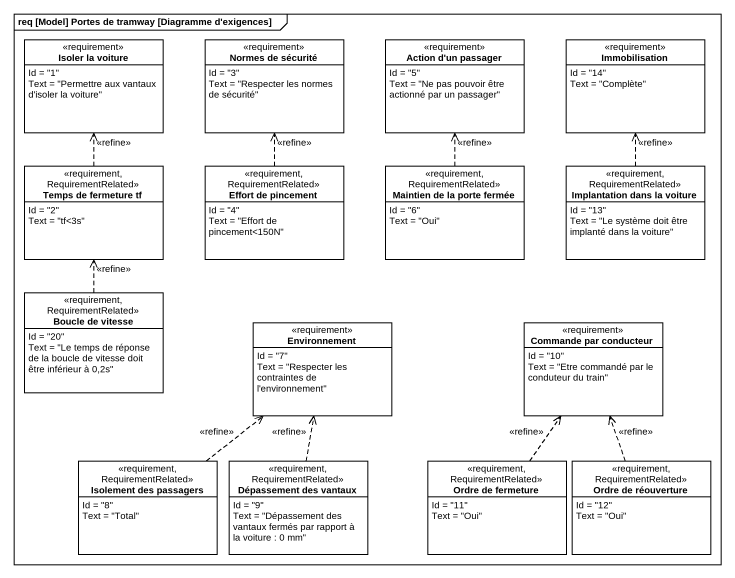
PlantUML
@startuml
mainframe req [Model] Portes de tramway [Diagramme d'exigences]
hide circle
hide empty members
class "Isoler la voiture" as Isoler_la_voiture <<requirement>> {
  Id = "1"
  Text = "Permettre aux vantaux d'isoler la voiture"
}
class "Normes de sécurité" as Normes_de_sécurité <<requirement>> {
  Id = "3"
  Text = "Respecter les normes de sécurité"
}
class "Action d'un passager" as Action_d_un_passager <<requirement>> {
  Id = "5"
  Text = "Ne pas pouvoir être actionné par un passager"
}
class Immobilisation <<requirement>> {
  Id = "14"
  Text = "Complète"
}
class "Temps de fermeture tf" as Temps_de_fermeture_tf <<requirement, RequirementRelated>> {
  Id = "2"
  Text = "tf<3s"
}
class "Effort de pincement" as Effort_de_pincement <<requirement, RequirementRelated>> {
  Id = "4"
  Text = "Effort de pincement<150N"
}
class "Maintien de la porte fermée" as Maintien_de_la_porte_fermée <<requirement, RequirementRelated>> {
  Id = "6"
  Text = "Oui"
}
class "Implantation dans la voiture" as Implantation_dans_la_voiture <<requirement, RequirementRelated>> {
  Id = "13"
  Text = "Le système doit être implanté dans la voiture"
}
class "Boucle de vitesse" as Boucle_de_vitesse <<requirement, RequirementRelated>> {
  Id = "20"
  Text = "Le temps de réponse de la boucle de vitesse doit être inférieur à 0,2s"
}
class Environnement <<requirement>> {
  Id = "7"
  Text = "Respecter les contraintes de l'environnement"
}
class "Commande par conducteur" as Commande_par_conducteur <<requirement>> {
  Id = "10"
  Text = "Etre commandé par le conduteur du train"
}
class "Isolement des passagers" as Isolement_des_passagers <<requirement, RequirementRelated>> {
  Id = "8"
  Text = "Total"
}
class "Dépassement des vantaux" as Dépassement_des_vantaux <<requirement, RequirementRelated>> {
  Id = "9"
  Text = "Dépassement des vantaux fermés par rapport à la voiture : 0 mm"
}
class "Ordre de fermeture" as Ordre_de_fermeture <<requirement, RequirementRelated>> {
  Id = "11"
  Text = "Oui"
}
class "Ordre de réouverture" as Ordre_de_réouverture <<requirement, RequirementRelated>> {
  Id = "12"
  Text = "Oui"
}
Temps_de_fermeture_tf .up.> Isoler_la_voiture : <<refine>>
Effort_de_pincement .up.> Normes_de_sécurité : <<refine>>
Maintien_de_la_porte_fermée .up.> Action_d_un_passager : <<refine>>
Implantation_dans_la_voiture .up.> Immobilisation : <<refine>>
Boucle_de_vitesse .up.> Temps_de_fermeture_tf : <<refine>>
Isolement_des_passagers .up.> Environnement : <<refine>>
Dépassement_des_vantaux .up.> Environnement : <<refine>>
Ordre_de_fermeture .up.> Commande_par_conducteur : <<refine>>
Ordre_de_réouverture .up.> Commande_par_conducteur : <<refine>>
@enduml
